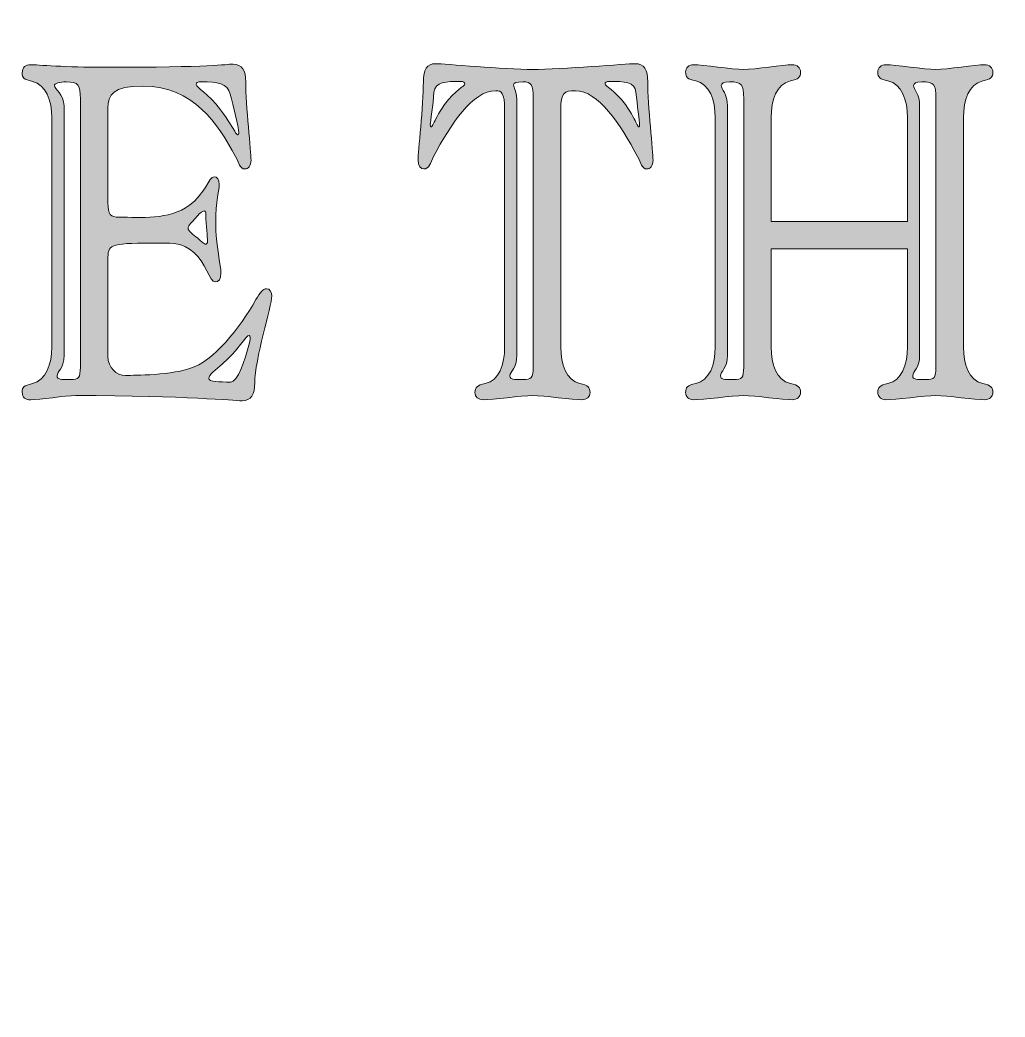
# Model space of a CAD drawing. Extents: x 68 to 882, y -1074 to 317.
# Drawn here: x 241.9 to 383.6, y -851.3 to -707.9 of the extents above; entities that cross this region are included whole.
import ezdxf

# ---------------------------------------------------------------- set-up
doc = ezdxf.new("R2010")
doc.units = 0
doc.header["$MEASUREMENT"] = 0
doc.layers.add('Layer 1', color=7, linetype='Continuous', lineweight=0)

# ---------------------------------------------------------------- blocks, each defined once
blk = doc.blocks.new('Block_8')
at = {"layer": 'Layer 1', "true_color": 0x000000, "transparency": 33554687}
h = blk.add_hatch(color=18, dxfattribs=at)
h.dxf.hatch_style = 2
edge = h.paths.add_edge_path()
edge.add_spline(control_points=[(271.04, -757.34), (269.99, -758.23), (269.05, -758.91), (269.05, -759.43), (269.05, -759.88), (270.57, -759.95), (272.21, -759.95), (273.2, -759.95), (274.2, -756.97), (274.9, -754.28), (275.13, -753.54), (275.02, -753.31), (274.84, -753.24), (274.49, -753.16), (273.2, -755.47), (271.04, -757.34)], knot_values=[0, 0, 0, 0, 1, 1, 1, 2, 2, 2, 3, 3, 3, 4, 4, 4, 5, 5, 5, 5], degree=3, periodic=0)
edge = h.paths.add_edge_path()
edge.add_spline(control_points=[(270.75, -720.79), (271.92, -722.35), (272.56, -723.55), (272.79, -723.85), (272.97, -724.22), (273.09, -724.37), (273.2, -724.37), (273.32, -724.37), (273.38, -724.37), (273.38, -724.07), (273.38, -723.25), (272.56, -720.19), (272.15, -718.55), (271.68, -716.91), (270.4, -716.76), (267.94, -716.76), (267.42, -716.76), (267.24, -716.83), (267.24, -717.13), (267.24, -717.58), (268.93, -718.33), (270.75, -720.79)], knot_values=[0, 0, 0, 0, 1, 1, 1, 2, 2, 2, 3, 3, 3, 4, 4, 4, 5, 5, 5, 6, 6, 6, 7, 7, 7, 7], degree=3, periodic=0)
edge = h.paths.add_edge_path()
edge.add_spline(control_points=[(267.18, -736.3), (266.66, -736.9), (266.07, -737.42), (266.07, -737.8), (266.07, -738.17), (266.77, -738.77), (267.42, -739.21), (267.88, -739.66), (268.41, -740.11), (268.53, -740.11), (268.7, -740.11), (268.88, -740.03), (268.88, -739.59), (268.88, -739.21), (268.64, -737.35), (268.64, -735.93), (268.64, -735.41), (268.53, -735.33), (268.41, -735.33), (268.17, -735.33), (267.59, -735.78), (267.18, -736.3)], knot_values=[0, 0, 0, 0, 1, 1, 1, 2, 2, 2, 3, 3, 3, 4, 4, 4, 5, 5, 5, 6, 6, 6, 7, 7, 7, 7], degree=3, periodic=0)
edge = h.paths.add_edge_path()
edge.add_spline(control_points=[(250.58, -757.79), (250.58, -757.79), (250.58, -719.22), (250.58, -719.22), (250.58, -717.21), (250.34, -716.76), (248.53, -716.76), (247.65, -716.76), (246.84, -716.98), (246.84, -717.28), (246.84, -717.8), (248.24, -718.55), (248.24, -720.19), (248.24, -720.19), (248.24, -756.07), (248.24, -756.07), (248.24, -758.16), (247.24, -758.31), (247.24, -759.06), (247.24, -759.58), (247.77, -759.58), (249.12, -759.58), (250.34, -759.58), (250.58, -759.35), (250.58, -757.79)], knot_values=[0, 0, 0, 0, 1, 1, 1, 2, 2, 2, 3, 3, 3, 4, 4, 4, 5, 5, 5, 6, 6, 6, 7, 7, 7, 8, 8, 8, 8], degree=3, periodic=0)
edge = h.paths.add_edge_path()
edge.add_spline(control_points=[(254.55, -741.97), (254.55, -741.97), (254.55, -756.22), (254.55, -756.22), (254.55, -757.94), (255.78, -758.98), (257.07, -758.98), (257.53, -758.98), (262.91, -759.06), (266.3, -758.01), (269.75, -756.97), (273.5, -752.19), (275.83, -748.09), (276.48, -747.05), (276.83, -746.52), (277.35, -746.52), (277.82, -746.52), (278.11, -746.97), (278.11, -747.57), (278.11, -748.91), (275.66, -756.82), (275.66, -760.03), (275.66, -761.74), (275.13, -762.64), (273.85, -762.64), (272.5, -762.64), (266.13, -761.89), (249.93, -761.89), (248.36, -761.89), (244.67, -762.49), (243.44, -762.49), (242.68, -762.49), (242.22, -762.26), (242.22, -761.37), (242.22, -760.7), (242.39, -760.47), (243.68, -760.17), (245.67, -759.65), (246.48, -757.41), (246.48, -754.88), (246.48, -754.88), (246.48, -721.91), (246.48, -721.91), (246.48, -719.37), (245.67, -717.21), (243.68, -716.69), (242.39, -716.39), (242.22, -716.16), (242.22, -715.49), (242.22, -714.6), (242.68, -714.3), (243.44, -714.3), (244.2, -714.3), (248.82, -714.67), (253.85, -714.67), (270.05, -714.67), (271.21, -714.22), (272.56, -714.22), (273.85, -714.22), (274.37, -715.12), (274.37, -716.76), (274.37, -720.04), (275.13, -726.98), (275.13, -728.02), (275.13, -728.84), (274.72, -729.29), (274.25, -729.29), (273.55, -729.29), (273.38, -728.47), (272.91, -727.5), (270.4, -722.8), (266.77, -717.36), (259.64, -717.36), (255.2, -717.36), (254.55, -718.62), (254.55, -720.56), (254.55, -720.56), (254.55, -734.14), (254.55, -734.14), (254.55, -735.86), (254.9, -736.23), (256.19, -736.23), (259.17, -736.23), (263.32, -736.68), (266.3, -734.51), (268.53, -732.87), (269.05, -730.41), (269.81, -730.41), (270.22, -730.41), (270.57, -730.78), (270.57, -731.53), (270.57, -732.2), (270.05, -733.92), (270.05, -737.05), (270.05, -740.26), (270.81, -743.24), (270.81, -744.29), (270.81, -745.11), (270.46, -745.55), (269.99, -745.55), (269.23, -745.55), (268.53, -742.64), (266.89, -741.3), (265.25, -739.88), (264.08, -739.96), (262.04, -739.96), (255.2, -739.96), (254.55, -740.03), (254.55, -741.97)], knot_values=[0, 0, 0, 0, 1, 1, 1, 2, 2, 2, 3, 3, 3, 4, 4, 4, 5, 5, 5, 6, 6, 6, 7, 7, 7, 8, 8, 8, 9, 9, 9, 10, 10, 10, 11, 11, 11, 12, 12, 12, 13, 13, 13, 14, 14, 14, 15, 15, 15, 16, 16, 16, 17, 17, 17, 18, 18, 18, 19, 19, 19, 20, 20, 20, 21, 21, 21, 22, 22, 22, 23, 23, 23, 24, 24, 24, 25, 25, 25, 26, 26, 26, 27, 27, 27, 28, 28, 28, 29, 29, 29, 30, 30, 30, 31, 31, 31, 32, 32, 32, 33, 33, 33, 34, 34, 34, 35, 35, 35, 36, 36, 36, 36], degree=3, periodic=0)
h = blk.add_hatch(color=18, dxfattribs=at)
h.dxf.hatch_style = 2
edge = h.paths.add_edge_path()
edge.add_spline(control_points=[(328.98, -720.04), (329.91, -721.38), (330.38, -722.35), (330.55, -722.73), (330.73, -723.03), (330.79, -723.25), (330.9, -723.25), (331.02, -723.25), (331.02, -723.1), (331.02, -722.88), (331.02, -722.5), (330.67, -720.04), (330.5, -718.25), (330.38, -716.76), (328.74, -716.69), (326.75, -716.69), (326.23, -716.69), (326.05, -716.83), (326.05, -717.06), (326.05, -717.43), (327.4, -717.88), (328.98, -720.04)], knot_values=[0, 0, 0, 0, 1, 1, 1, 2, 2, 2, 3, 3, 3, 4, 4, 4, 5, 5, 5, 6, 6, 6, 7, 7, 7, 7], degree=3, periodic=0)
edge = h.paths.add_edge_path()
edge.add_spline(control_points=[(315.7, -757.79), (315.7, -757.79), (315.7, -719.15), (315.7, -719.15), (315.7, -717.13), (315.47, -716.76), (314.24, -716.76), (313.31, -716.76), (312.9, -716.91), (312.9, -717.21), (312.9, -717.73), (313.37, -717.65), (313.37, -720.19), (313.37, -720.19), (313.37, -756.07), (313.37, -756.07), (313.37, -758.09), (312.37, -758.31), (312.37, -759.06), (312.37, -759.58), (312.9, -759.58), (314.24, -759.58), (315.47, -759.58), (315.7, -759.35), (315.7, -757.79)], knot_values=[0, 0, 0, 0, 1, 1, 1, 2, 2, 2, 3, 3, 3, 4, 4, 4, 5, 5, 5, 6, 6, 6, 7, 7, 7, 8, 8, 8, 8], degree=3, periodic=0)
edge = h.paths.add_edge_path()
edge.add_spline(control_points=[(305.24, -716.69), (303.19, -716.69), (301.61, -716.76), (301.44, -718.25), (301.32, -720.04), (300.91, -722.5), (300.91, -722.88), (300.91, -723.1), (300.97, -723.25), (301.03, -723.25), (301.15, -723.25), (301.26, -723.03), (301.38, -722.73), (301.61, -722.35), (302.02, -721.38), (302.96, -720.04), (304.54, -717.88), (305.88, -717.43), (305.88, -717.06), (305.88, -716.83), (305.71, -716.69), (305.24, -716.69)], knot_values=[0, 0, 0, 0, 1, 1, 1, 2, 2, 2, 3, 3, 3, 4, 4, 4, 5, 5, 5, 6, 6, 6, 7, 7, 7, 7], degree=3, periodic=0)
edge = h.paths.add_edge_path()
edge.add_spline(control_points=[(301.38, -727.5), (300.91, -728.47), (300.74, -729.29), (299.98, -729.29), (299.57, -729.29), (299.16, -728.84), (299.16, -728.02), (299.16, -726.98), (299.92, -720.04), (299.92, -716.76), (299.92, -715.04), (300.44, -714.15), (301.67, -714.15), (302.9, -714.15), (311.55, -714.97), (315.65, -714.97), (319.74, -714.97), (329.21, -714.15), (330.38, -714.15), (331.67, -714.15), (332.19, -715.04), (332.19, -716.76), (332.19, -720.04), (332.95, -726.98), (332.95, -728.02), (332.95, -728.84), (332.54, -729.29), (332.07, -729.29), (331.37, -729.29), (331.2, -728.47), (330.73, -727.5), (328.22, -722.8), (325.06, -718.03), (321.78, -718.03), (320.21, -718.03), (319.68, -718.33), (319.68, -720.71), (319.68, -720.71), (319.68, -754.88), (319.68, -754.88), (319.68, -757.41), (320.44, -759.65), (322.43, -760.17), (323.6, -760.4), (323.89, -760.7), (323.89, -761.44), (323.89, -762.04), (323.42, -762.49), (322.72, -762.49), (321.49, -762.49), (317.22, -761.89), (315.65, -761.89), (314.07, -761.89), (309.74, -762.49), (308.57, -762.49), (307.81, -762.49), (307.34, -762.04), (307.34, -761.44), (307.34, -760.7), (307.64, -760.4), (308.81, -760.17), (310.85, -759.73), (311.61, -757.41), (311.61, -754.88), (311.61, -754.88), (311.61, -720.71), (311.61, -720.71), (311.61, -718.33), (311.14, -718.03), (310.33, -718.03), (306.99, -718.03), (303.89, -722.8), (301.38, -727.5)], knot_values=[0, 0, 0, 0, 1, 1, 1, 2, 2, 2, 3, 3, 3, 4, 4, 4, 5, 5, 5, 6, 6, 6, 7, 7, 7, 8, 8, 8, 9, 9, 9, 10, 10, 10, 11, 11, 11, 12, 12, 12, 13, 13, 13, 14, 14, 14, 15, 15, 15, 16, 16, 16, 17, 17, 17, 18, 18, 18, 19, 19, 19, 20, 20, 20, 21, 21, 21, 22, 22, 22, 23, 23, 23, 24, 24, 24, 24], degree=3, periodic=0)
h = blk.add_hatch(color=18, dxfattribs=at)
h.dxf.hatch_style = 2
edge = h.paths.add_edge_path()
edge.add_spline(control_points=[(373.64, -757.79), (373.64, -757.79), (373.64, -719.15), (373.64, -719.15), (373.64, -717.13), (373.41, -716.76), (371.6, -716.76), (370.72, -716.76), (370.43, -716.98), (370.43, -717.28), (370.43, -717.8), (371.3, -718.55), (371.3, -720.19), (371.3, -720.19), (371.3, -756.07), (371.3, -756.07), (371.3, -758.09), (370.31, -758.31), (370.31, -759.06), (370.31, -759.58), (370.84, -759.58), (372.18, -759.58), (373.41, -759.58), (373.64, -759.35), (373.64, -757.79)], knot_values=[0, 0, 0, 0, 1, 1, 1, 2, 2, 2, 3, 3, 3, 4, 4, 4, 5, 5, 5, 6, 6, 6, 7, 7, 7, 8, 8, 8, 8], degree=3, periodic=0)
edge = h.paths.add_edge_path()
edge.add_spline(control_points=[(345.99, -757.79), (345.99, -757.79), (345.99, -719.15), (345.99, -719.15), (345.99, -717.13), (345.75, -716.76), (343.94, -716.76), (343.07, -716.76), (342.77, -716.98), (342.77, -717.28), (342.77, -717.8), (343.65, -718.55), (343.65, -720.19), (343.65, -720.19), (343.65, -756.07), (343.65, -756.07), (343.65, -758.09), (342.66, -758.31), (342.66, -759.06), (342.66, -759.58), (343.18, -759.58), (344.53, -759.58), (345.75, -759.58), (345.99, -759.35), (345.99, -757.79)], knot_values=[0, 0, 0, 0, 1, 1, 1, 2, 2, 2, 3, 3, 3, 4, 4, 4, 5, 5, 5, 6, 6, 6, 7, 7, 7, 8, 8, 8, 8], degree=3, periodic=0)
edge = h.paths.add_edge_path()
edge.add_spline(control_points=[(369.55, -740.78), (369.55, -740.78), (349.96, -740.78), (349.96, -740.78), (349.96, -740.78), (349.96, -754.88), (349.96, -754.88), (349.96, -757.41), (350.67, -759.65), (352.71, -760.17), (353.88, -760.4), (354.17, -760.7), (354.17, -761.44), (354.17, -762.04), (353.71, -762.49), (352.95, -762.49), (351.78, -762.49), (347.57, -761.89), (345.99, -761.89), (344.41, -761.89), (340.03, -762.49), (338.8, -762.49), (338.1, -762.49), (337.63, -762.04), (337.63, -761.44), (337.63, -760.7), (337.92, -760.4), (339.09, -760.17), (341.08, -759.73), (341.9, -757.41), (341.9, -754.88), (341.9, -754.88), (341.9, -721.91), (341.9, -721.91), (341.9, -719.37), (341.08, -717.06), (339.09, -716.61), (337.92, -716.39), (337.63, -716.09), (337.63, -715.34), (337.63, -714.75), (338.1, -714.3), (338.8, -714.3), (340.03, -714.3), (344.41, -714.97), (345.99, -714.97), (347.57, -714.97), (351.78, -714.3), (352.95, -714.3), (353.71, -714.3), (354.17, -714.75), (354.17, -715.34), (354.17, -716.09), (353.88, -716.39), (352.71, -716.61), (350.67, -717.13), (349.96, -719.37), (349.96, -721.91), (349.96, -721.91), (349.96, -736.83), (349.96, -736.83), (349.96, -736.83), (369.55, -736.83), (369.55, -736.83), (369.55, -736.83), (369.55, -721.91), (369.55, -721.91), (369.55, -719.37), (368.73, -717.06), (366.74, -716.61), (365.57, -716.39), (365.28, -716.09), (365.28, -715.34), (365.28, -714.75), (365.75, -714.3), (366.45, -714.3), (367.68, -714.3), (372.06, -714.97), (373.64, -714.97), (375.22, -714.97), (379.43, -714.3), (380.6, -714.3), (381.36, -714.3), (381.83, -714.75), (381.83, -715.34), (381.83, -716.09), (381.54, -716.39), (380.37, -716.61), (378.32, -717.13), (377.62, -719.37), (377.62, -721.91), (377.62, -721.91), (377.62, -754.88), (377.62, -754.88), (377.62, -757.41), (378.32, -759.65), (380.37, -760.17), (381.54, -760.4), (381.83, -760.7), (381.83, -761.44), (381.83, -762.04), (381.36, -762.49), (380.6, -762.49), (379.43, -762.49), (375.22, -761.89), (373.64, -761.89), (372.06, -761.89), (367.68, -762.49), (366.45, -762.49), (365.75, -762.49), (365.28, -762.04), (365.28, -761.44), (365.28, -760.7), (365.57, -760.4), (366.74, -760.17), (368.73, -759.73), (369.55, -757.41), (369.55, -754.88), (369.55, -754.88), (369.55, -740.78), (369.55, -740.78)], knot_values=[0, 0, 0, 0, 1, 1, 1, 2, 2, 2, 3, 3, 3, 4, 4, 4, 5, 5, 5, 6, 6, 6, 7, 7, 7, 8, 8, 8, 9, 9, 9, 10, 10, 10, 11, 11, 11, 12, 12, 12, 13, 13, 13, 14, 14, 14, 15, 15, 15, 16, 16, 16, 17, 17, 17, 18, 18, 18, 19, 19, 19, 20, 20, 20, 21, 21, 21, 22, 22, 22, 23, 23, 23, 24, 24, 24, 25, 25, 25, 26, 26, 26, 27, 27, 27, 28, 28, 28, 29, 29, 29, 30, 30, 30, 31, 31, 31, 32, 32, 32, 33, 33, 33, 34, 34, 34, 35, 35, 35, 36, 36, 36, 37, 37, 37, 38, 38, 38, 39, 39, 39, 40, 40, 40, 40], degree=3, periodic=0)
at = {"layer": 'Layer 1'}
for points, knots in [([(254.55, -741.97), (254.55, -741.97), (254.55, -756.22), (254.55, -756.22), (254.55, -757.94), (255.78, -758.98), (257.07, -758.98), (257.53, -758.98), (262.91, -759.06), (266.3, -758.01), (269.75, -756.97), (273.5, -752.19), (275.83, -748.09), (276.48, -747.05), (276.83, -746.52), (277.35, -746.52), (277.82, -746.52), (278.11, -746.97), (278.11, -747.57), (278.11, -748.91), (275.66, -756.82), (275.66, -760.03), (275.66, -761.74), (275.13, -762.64), (273.85, -762.64), (272.5, -762.64), (266.13, -761.89), (249.93, -761.89), (248.36, -761.89), (244.67, -762.49), (243.44, -762.49), (242.68, -762.49), (242.22, -762.26), (242.22, -761.37), (242.22, -760.7), (242.39, -760.47), (243.68, -760.17), (245.67, -759.65), (246.48, -757.41), (246.48, -754.88), (246.48, -754.88), (246.48, -721.91), (246.48, -721.91), (246.48, -719.37), (245.67, -717.21), (243.68, -716.69), (242.39, -716.39), (242.22, -716.16), (242.22, -715.49), (242.22, -714.6), (242.68, -714.3), (243.44, -714.3), (244.2, -714.3), (248.82, -714.67), (253.85, -714.67), (270.05, -714.67), (271.21, -714.22), (272.56, -714.22), (273.85, -714.22), (274.37, -715.12), (274.37, -716.76), (274.37, -720.04), (275.13, -726.98), (275.13, -728.02), (275.13, -728.84), (274.72, -729.29), (274.25, -729.29), (273.55, -729.29), (273.38, -728.47), (272.91, -727.5), (270.4, -722.8), (266.77, -717.36), (259.64, -717.36), (255.2, -717.36), (254.55, -718.62), (254.55, -720.56), (254.55, -720.56), (254.55, -734.14), (254.55, -734.14), (254.55, -735.86), (254.9, -736.23), (256.19, -736.23), (259.17, -736.23), (263.32, -736.68), (266.3, -734.51), (268.53, -732.87), (269.05, -730.41), (269.81, -730.41), (270.22, -730.41), (270.57, -730.78), (270.57, -731.53), (270.57, -732.2), (270.05, -733.92), (270.05, -737.05), (270.05, -740.26), (270.81, -743.24), (270.81, -744.29), (270.81, -745.11), (270.46, -745.55), (269.99, -745.55), (269.23, -745.55), (268.53, -742.64), (266.89, -741.3), (265.25, -739.88), (264.08, -739.96), (262.04, -739.96), (255.2, -739.96), (254.55, -740.03), (254.55, -741.97)], [0, 0, 0, 0, 1, 1, 1, 2, 2, 2, 3, 3, 3, 4, 4, 4, 5, 5, 5, 6, 6, 6, 7, 7, 7, 8, 8, 8, 9, 9, 9, 10, 10, 10, 11, 11, 11, 12, 12, 12, 13, 13, 13, 14, 14, 14, 15, 15, 15, 16, 16, 16, 17, 17, 17, 18, 18, 18, 19, 19, 19, 20, 20, 20, 21, 21, 21, 22, 22, 22, 23, 23, 23, 24, 24, 24, 25, 25, 25, 26, 26, 26, 27, 27, 27, 28, 28, 28, 29, 29, 29, 30, 30, 30, 31, 31, 31, 32, 32, 32, 33, 33, 33, 34, 34, 34, 35, 35, 35, 36, 36, 36, 36]), ([(301.38, -727.5), (300.91, -728.47), (300.74, -729.29), (299.98, -729.29), (299.57, -729.29), (299.16, -728.84), (299.16, -728.02), (299.16, -726.98), (299.92, -720.04), (299.92, -716.76), (299.92, -715.04), (300.44, -714.15), (301.67, -714.15), (302.9, -714.15), (311.55, -714.97), (315.65, -714.97), (319.74, -714.97), (329.21, -714.15), (330.38, -714.15), (331.67, -714.15), (332.19, -715.04), (332.19, -716.76), (332.19, -720.04), (332.95, -726.98), (332.95, -728.02), (332.95, -728.84), (332.54, -729.29), (332.07, -729.29), (331.37, -729.29), (331.2, -728.47), (330.73, -727.5), (328.22, -722.8), (325.06, -718.03), (321.78, -718.03), (320.21, -718.03), (319.68, -718.33), (319.68, -720.71), (319.68, -720.71), (319.68, -754.88), (319.68, -754.88), (319.68, -757.41), (320.44, -759.65), (322.43, -760.17), (323.6, -760.4), (323.89, -760.7), (323.89, -761.44), (323.89, -762.04), (323.42, -762.49), (322.72, -762.49), (321.49, -762.49), (317.22, -761.89), (315.65, -761.89), (314.07, -761.89), (309.74, -762.49), (308.57, -762.49), (307.81, -762.49), (307.34, -762.04), (307.34, -761.44), (307.34, -760.7), (307.64, -760.4), (308.81, -760.17), (310.85, -759.73), (311.61, -757.41), (311.61, -754.88), (311.61, -754.88), (311.61, -720.71), (311.61, -720.71), (311.61, -718.33), (311.14, -718.03), (310.33, -718.03), (306.99, -718.03), (303.89, -722.8), (301.38, -727.5)], [0, 0, 0, 0, 1, 1, 1, 2, 2, 2, 3, 3, 3, 4, 4, 4, 5, 5, 5, 6, 6, 6, 7, 7, 7, 8, 8, 8, 9, 9, 9, 10, 10, 10, 11, 11, 11, 12, 12, 12, 13, 13, 13, 14, 14, 14, 15, 15, 15, 16, 16, 16, 17, 17, 17, 18, 18, 18, 19, 19, 19, 20, 20, 20, 21, 21, 21, 22, 22, 22, 23, 23, 23, 24, 24, 24, 24]), ([(369.55, -740.78), (369.55, -740.78), (349.96, -740.78), (349.96, -740.78), (349.96, -740.78), (349.96, -754.88), (349.96, -754.88), (349.96, -757.41), (350.67, -759.65), (352.71, -760.17), (353.88, -760.4), (354.17, -760.7), (354.17, -761.44), (354.17, -762.04), (353.71, -762.49), (352.95, -762.49), (351.78, -762.49), (347.57, -761.89), (345.99, -761.89), (344.41, -761.89), (340.03, -762.49), (338.8, -762.49), (338.1, -762.49), (337.63, -762.04), (337.63, -761.44), (337.63, -760.7), (337.92, -760.4), (339.09, -760.17), (341.08, -759.73), (341.9, -757.41), (341.9, -754.88), (341.9, -754.88), (341.9, -721.91), (341.9, -721.91), (341.9, -719.37), (341.08, -717.06), (339.09, -716.61), (337.92, -716.39), (337.63, -716.09), (337.63, -715.34), (337.63, -714.75), (338.1, -714.3), (338.8, -714.3), (340.03, -714.3), (344.41, -714.97), (345.99, -714.97), (347.57, -714.97), (351.78, -714.3), (352.95, -714.3), (353.71, -714.3), (354.17, -714.75), (354.17, -715.34), (354.17, -716.09), (353.88, -716.39), (352.71, -716.61), (350.67, -717.13), (349.96, -719.37), (349.96, -721.91), (349.96, -721.91), (349.96, -736.83), (349.96, -736.83), (349.96, -736.83), (369.55, -736.83), (369.55, -736.83), (369.55, -736.83), (369.55, -721.91), (369.55, -721.91), (369.55, -719.37), (368.73, -717.06), (366.74, -716.61), (365.57, -716.39), (365.28, -716.09), (365.28, -715.34), (365.28, -714.75), (365.75, -714.3), (366.45, -714.3), (367.68, -714.3), (372.06, -714.97), (373.64, -714.97), (375.22, -714.97), (379.43, -714.3), (380.6, -714.3), (381.36, -714.3), (381.83, -714.75), (381.83, -715.34), (381.83, -716.09), (381.54, -716.39), (380.37, -716.61), (378.32, -717.13), (377.62, -719.37), (377.62, -721.91), (377.62, -721.91), (377.62, -754.88), (377.62, -754.88), (377.62, -757.41), (378.32, -759.65), (380.37, -760.17), (381.54, -760.4), (381.83, -760.7), (381.83, -761.44), (381.83, -762.04), (381.36, -762.49), (380.6, -762.49), (379.43, -762.49), (375.22, -761.89), (373.64, -761.89), (372.06, -761.89), (367.68, -762.49), (366.45, -762.49), (365.75, -762.49), (365.28, -762.04), (365.28, -761.44), (365.28, -760.7), (365.57, -760.4), (366.74, -760.17), (368.73, -759.73), (369.55, -757.41), (369.55, -754.88), (369.55, -754.88), (369.55, -740.78), (369.55, -740.78)], [0, 0, 0, 0, 1, 1, 1, 2, 2, 2, 3, 3, 3, 4, 4, 4, 5, 5, 5, 6, 6, 6, 7, 7, 7, 8, 8, 8, 9, 9, 9, 10, 10, 10, 11, 11, 11, 12, 12, 12, 13, 13, 13, 14, 14, 14, 15, 15, 15, 16, 16, 16, 17, 17, 17, 18, 18, 18, 19, 19, 19, 20, 20, 20, 21, 21, 21, 22, 22, 22, 23, 23, 23, 24, 24, 24, 25, 25, 25, 26, 26, 26, 27, 27, 27, 28, 28, 28, 29, 29, 29, 30, 30, 30, 31, 31, 31, 32, 32, 32, 33, 33, 33, 34, 34, 34, 35, 35, 35, 36, 36, 36, 37, 37, 37, 38, 38, 38, 39, 39, 39, 40, 40, 40, 40]), ([(250.58, -757.79), (250.58, -757.79), (250.58, -719.22), (250.58, -719.22), (250.58, -717.21), (250.34, -716.76), (248.53, -716.76), (247.65, -716.76), (246.84, -716.98), (246.84, -717.28), (246.84, -717.8), (248.24, -718.55), (248.24, -720.19), (248.24, -720.19), (248.24, -756.07), (248.24, -756.07), (248.24, -758.16), (247.24, -758.31), (247.24, -759.06), (247.24, -759.58), (247.77, -759.58), (249.12, -759.58), (250.34, -759.58), (250.58, -759.35), (250.58, -757.79)], [0, 0, 0, 0, 1, 1, 1, 2, 2, 2, 3, 3, 3, 4, 4, 4, 5, 5, 5, 6, 6, 6, 7, 7, 7, 8, 8, 8, 8]), ([(270.75, -720.79), (271.92, -722.35), (272.56, -723.55), (272.79, -723.85), (272.97, -724.22), (273.09, -724.37), (273.2, -724.37), (273.32, -724.37), (273.38, -724.37), (273.38, -724.07), (273.38, -723.25), (272.56, -720.19), (272.15, -718.55), (271.68, -716.91), (270.4, -716.76), (267.94, -716.76), (267.42, -716.76), (267.24, -716.83), (267.24, -717.13), (267.24, -717.58), (268.93, -718.33), (270.75, -720.79)], [0, 0, 0, 0, 1, 1, 1, 2, 2, 2, 3, 3, 3, 4, 4, 4, 5, 5, 5, 6, 6, 6, 7, 7, 7, 7]), ([(305.24, -716.69), (303.19, -716.69), (301.61, -716.76), (301.44, -718.25), (301.32, -720.04), (300.91, -722.5), (300.91, -722.88), (300.91, -723.1), (300.97, -723.25), (301.03, -723.25), (301.15, -723.25), (301.26, -723.03), (301.38, -722.73), (301.61, -722.35), (302.02, -721.38), (302.96, -720.04), (304.54, -717.88), (305.88, -717.43), (305.88, -717.06), (305.88, -716.83), (305.71, -716.69), (305.24, -716.69)], [0, 0, 0, 0, 1, 1, 1, 2, 2, 2, 3, 3, 3, 4, 4, 4, 5, 5, 5, 6, 6, 6, 7, 7, 7, 7]), ([(315.7, -757.79), (315.7, -757.79), (315.7, -719.15), (315.7, -719.15), (315.7, -717.13), (315.47, -716.76), (314.24, -716.76), (313.31, -716.76), (312.9, -716.91), (312.9, -717.21), (312.9, -717.73), (313.37, -717.65), (313.37, -720.19), (313.37, -720.19), (313.37, -756.07), (313.37, -756.07), (313.37, -758.09), (312.37, -758.31), (312.37, -759.06), (312.37, -759.58), (312.9, -759.58), (314.24, -759.58), (315.47, -759.58), (315.7, -759.35), (315.7, -757.79)], [0, 0, 0, 0, 1, 1, 1, 2, 2, 2, 3, 3, 3, 4, 4, 4, 5, 5, 5, 6, 6, 6, 7, 7, 7, 8, 8, 8, 8]), ([(328.98, -720.04), (329.91, -721.38), (330.38, -722.35), (330.55, -722.73), (330.73, -723.03), (330.79, -723.25), (330.9, -723.25), (331.02, -723.25), (331.02, -723.1), (331.02, -722.88), (331.02, -722.5), (330.67, -720.04), (330.5, -718.25), (330.38, -716.76), (328.74, -716.69), (326.75, -716.69), (326.23, -716.69), (326.05, -716.83), (326.05, -717.06), (326.05, -717.43), (327.4, -717.88), (328.98, -720.04)], [0, 0, 0, 0, 1, 1, 1, 2, 2, 2, 3, 3, 3, 4, 4, 4, 5, 5, 5, 6, 6, 6, 7, 7, 7, 7]), ([(345.99, -757.79), (345.99, -757.79), (345.99, -719.15), (345.99, -719.15), (345.99, -717.13), (345.75, -716.76), (343.94, -716.76), (343.07, -716.76), (342.77, -716.98), (342.77, -717.28), (342.77, -717.8), (343.65, -718.55), (343.65, -720.19), (343.65, -720.19), (343.65, -756.07), (343.65, -756.07), (343.65, -758.09), (342.66, -758.31), (342.66, -759.06), (342.66, -759.58), (343.18, -759.58), (344.53, -759.58), (345.75, -759.58), (345.99, -759.35), (345.99, -757.79)], [0, 0, 0, 0, 1, 1, 1, 2, 2, 2, 3, 3, 3, 4, 4, 4, 5, 5, 5, 6, 6, 6, 7, 7, 7, 8, 8, 8, 8]), ([(373.64, -757.79), (373.64, -757.79), (373.64, -719.15), (373.64, -719.15), (373.64, -717.13), (373.41, -716.76), (371.6, -716.76), (370.72, -716.76), (370.43, -716.98), (370.43, -717.28), (370.43, -717.8), (371.3, -718.55), (371.3, -720.19), (371.3, -720.19), (371.3, -756.07), (371.3, -756.07), (371.3, -758.09), (370.31, -758.31), (370.31, -759.06), (370.31, -759.58), (370.84, -759.58), (372.18, -759.58), (373.41, -759.58), (373.64, -759.35), (373.64, -757.79)], [0, 0, 0, 0, 1, 1, 1, 2, 2, 2, 3, 3, 3, 4, 4, 4, 5, 5, 5, 6, 6, 6, 7, 7, 7, 8, 8, 8, 8]), ([(267.18, -736.3), (266.66, -736.9), (266.07, -737.42), (266.07, -737.8), (266.07, -738.17), (266.77, -738.77), (267.42, -739.21), (267.88, -739.66), (268.41, -740.11), (268.53, -740.11), (268.7, -740.11), (268.88, -740.03), (268.88, -739.59), (268.88, -739.21), (268.64, -737.35), (268.64, -735.93), (268.64, -735.41), (268.53, -735.33), (268.41, -735.33), (268.17, -735.33), (267.59, -735.78), (267.18, -736.3)], [0, 0, 0, 0, 1, 1, 1, 2, 2, 2, 3, 3, 3, 4, 4, 4, 5, 5, 5, 6, 6, 6, 7, 7, 7, 7]), ([(271.04, -757.34), (269.99, -758.23), (269.05, -758.91), (269.05, -759.43), (269.05, -759.88), (270.57, -759.95), (272.21, -759.95), (273.2, -759.95), (274.2, -756.97), (274.9, -754.28), (275.13, -753.54), (275.02, -753.31), (274.84, -753.24), (274.49, -753.16), (273.2, -755.47), (271.04, -757.34)], [0, 0, 0, 0, 1, 1, 1, 2, 2, 2, 3, 3, 3, 4, 4, 4, 5, 5, 5, 5])]:
    blk.add_open_spline(points, degree=3, knots=knots, dxfattribs=at)
blk = doc.blocks.new('Block_0')
at = {"layer": 'Layer 1', "color": 1, "lineweight": 35, "true_color": 0xff0000}
blk.add_open_spline([(675.92, 317.38), (675.92, 317.38), (269.82, 317.38), (269.82, 317.38), (269.82, 317.38), (68.48, 31.58), (68.48, 31.58), (68.48, 31.58), (68.48, -1074.32), (68.48, -1074.32), (68.48, -1074.32), (881.67, -1074.32), (881.67, -1074.32), (881.67, -1074.32), (881.67, 31.33), (881.67, 31.33), (881.67, 31.33), (675.92, 317.38), (675.92, 317.38)], degree=3, knots=[0, 0, 0, 0, 1, 1, 1, 2, 2, 2, 3, 3, 3, 4, 4, 4, 5, 5, 5, 6, 6, 6, 6], dxfattribs=at)
at = {"layer": 'Layer 1'}
blk.add_blockref('Block_8', (0, 0), dxfattribs=at)

msp = doc.modelspace()

# ---------------------------------------------------------------- block references
at = {"layer": 'Layer 1'}
msp.add_blockref('Block_0', (0, 0), dxfattribs=at)

doc.saveas('drawing.dxf')
